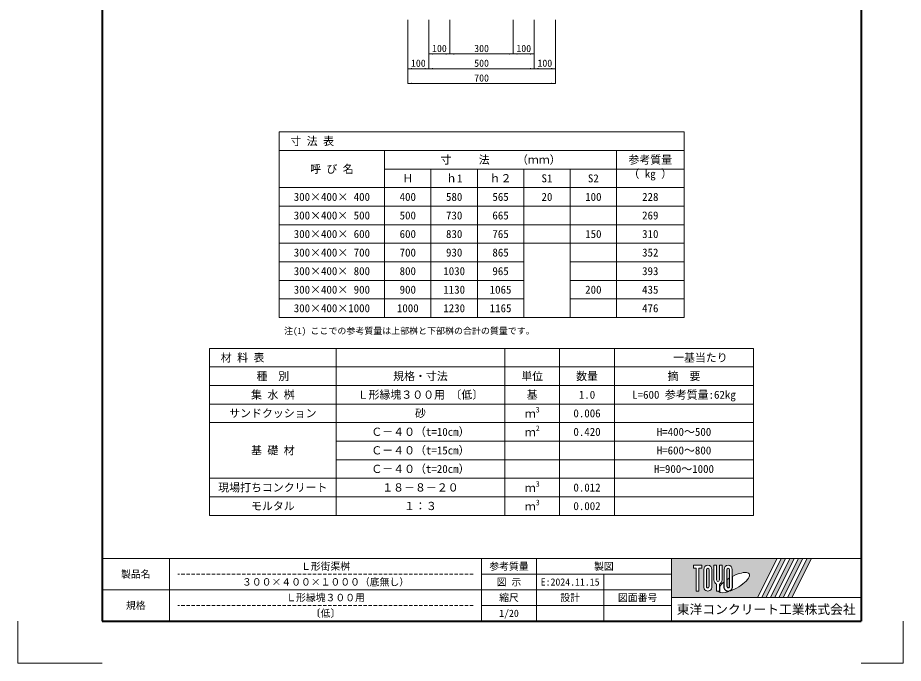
# Model space of a CAD drawing. Units: millimetres at full size, sheet at 1:20. Extents: x 77366 to 86266, y -8765 to 5947.
# Drawn here: x 82066 to 86266, y -8765 to -5704 of the extents above; entities that cross this region are included whole.
import ezdxf
from ezdxf.enums import TextEntityAlignment as Align

# ---------------------------------------------------------------- set-up
doc = ezdxf.new("R2010")
doc.units = ezdxf.units.MM
doc.header["$LTSCALE"] = 20
doc.linetypes.add('USER1', pattern=[1.2, 0.8, -0.4])
for name, color, linetype, lineweight in [('Defpoints_2', 8, 'Continuous', 0), ('図枠', 7, 'Continuous', 5), ('寸法・材料表', 7, 'Continuous', 13), ('寸法線', 7, 'Continuous', 13), ('補助線', 8, 'Continuous', 20)]:
    doc.layers.add(name, color=color, linetype=linetype, lineweight=lineweight)
doc.styles.add('ＭＳ ゴシック', font='')
doc.styles.get('ＭＳ ゴシック').set_extended_font_data('MS Gothic')

# ---------------------------------------------------------------- blocks, each defined once
blk = doc.blocks.new('filled_arrow')
at = {"color": 0, "linetype": 'Continuous', "lineweight": -2}
blk.add_solid([(7.5, 1.25), (0, 0), (7.5, -1.25)], dxfattribs=at)

msp = doc.modelspace()

# ---------------------------------------------------------------- hatches: boundary and pattern name
at = {"layer": '図枠'}
h = msp.add_hatch(color=256, dxfattribs=at)
h.paths.add_polyline_path([(85165.8, -8268.36), (85165.8, -8453.98), (85574.17, -8453.98), (85666.98, -8268.36)])
edge = h.paths.add_edge_path(flags=16)
edge.add_ellipse((85462.3, -8382.62), major_axis=(72.73, 40.71), ratio=0.3471473, start_angle=-144.31122, end_angle=72.1899, ccw=False)
edge.add_ellipse((85435.37, -8400.2), major_axis=(0, 24.75), ratio=0.8463542, start_angle=-160.70346, end_angle=-90)
edge.add_line((85456.32, -8400.2), (85456.32, -8353.02))
edge = h.paths.add_edge_path(flags=16)
edge.add_ellipse((85435.37, -8322.14), major_axis=(0, 22.85), ratio=0.8463541, start_angle=-90, end_angle=90, ccw=False)
edge.add_line((85454.7, -8322.14), (85454.7, -8400.2))
edge.add_ellipse((85435.37, -8400.2), major_axis=(0, 22.85), ratio=0.8463541, start_angle=90, end_angle=-90, ccw=False)
edge.add_line((85416.03, -8400.2), (85416.03, -8322.14))
edge = h.paths.add_edge_path(flags=16)
edge.add_line((85441.81, -8322.14), (85441.81, -8400.2))
edge.add_ellipse((85435.37, -8400.2), major_axis=(0, 7.62), ratio=0.8463541, start_angle=90, end_angle=-90, ccw=False)
edge.add_line((85428.92, -8400.2), (85428.92, -8322.14))
edge.add_ellipse((85435.37, -8322.14), major_axis=(0, 7.62), ratio=0.8463541, start_angle=-90, end_angle=90, ccw=False)
edge = h.paths.add_edge_path(flags=16)
edge.add_line((85440.2, -8362.04), (85440.2, -8400.2))
edge.add_ellipse((85435.37, -8400.2), major_axis=(0, 5.71), ratio=0.8463542, start_angle=90, end_angle=-90, ccw=False)
edge.add_line((85430.53, -8400.2), (85430.53, -8368.28))
edge.add_ellipse((85462.3, -8382.62), major_axis=(72.73, 40.71), ratio=0.3471473, start_angle=107.79174, end_angle=126.47132, ccw=False)
edge = h.paths.add_edge_path(flags=16)
edge.add_line((85406.36, -8299.29), (85406.36, -8369.26))
edge.add_ellipse((85387.03, -8369.26), major_axis=(0, 22.85), ratio=0.8463541, start_angle=-163.34117, end_angle=-90, ccw=False)
edge.add_line((85393.47, -8390.8), (85393.47, -8423.04))
edge.add_line((85393.47, -8423.04), (85380.58, -8423.04))
edge.add_line((85380.58, -8423.04), (85380.58, -8390.8))
edge.add_ellipse((85387.03, -8369.26), major_axis=(0, 22.85), ratio=0.8463541, start_angle=90, end_angle=163.34117, ccw=False)
edge.add_line((85367.69, -8369.26), (85367.69, -8299.29))
edge.add_line((85367.69, -8299.29), (85380.58, -8299.29))
edge.add_line((85380.58, -8299.29), (85380.58, -8369.26))
edge.add_ellipse((85387.03, -8369.26), major_axis=(0, 7.62), ratio=0.8463541, start_angle=90, end_angle=-90)
edge.add_line((85393.47, -8369.26), (85393.47, -8299.29))
edge.add_line((85393.47, -8299.29), (85406.36, -8299.29))
edge = h.paths.add_edge_path(flags=16)
edge.add_line((85414.42, -8380.49), (85414.42, -8400.2))
edge.add_ellipse((85435.37, -8400.2), major_axis=(0, 24.75), ratio=0.8463542, start_angle=90, end_angle=-171.54427)
edge.add_ellipse((85462.3, -8382.62), major_axis=(72.73, 40.71), ratio=0.3471473, start_angle=-178.64954, end_angle=-148.29244, ccw=False)
edge.add_line((85390.7, -8424.95), (85395.09, -8424.95))
edge.add_line((85395.09, -8424.95), (85395.09, -8400.81))
edge.add_ellipse((85462.3, -8382.62), major_axis=(72.73, 40.71), ratio=0.3471473, start_angle=148.21912, end_angle=165.90812, ccw=False)
edge = h.paths.add_edge_path(flags=16)
edge.add_ellipse((85338.69, -8322.14), major_axis=(0, 22.85), ratio=0.8463541, start_angle=-90, end_angle=90, ccw=False)
edge.add_line((85358.02, -8322.14), (85358.02, -8400.2))
edge.add_ellipse((85338.69, -8400.2), major_axis=(0, 22.85), ratio=0.8463541, start_angle=90, end_angle=-90, ccw=False)
edge.add_line((85319.35, -8400.2), (85319.35, -8322.14))
edge = h.paths.add_edge_path(flags=16)
edge.add_line((85345.13, -8322.14), (85345.13, -8400.2))
edge.add_ellipse((85338.69, -8400.2), major_axis=(0, 7.62), ratio=0.8463541, start_angle=90, end_angle=-90, ccw=False)
edge.add_line((85332.24, -8400.2), (85332.24, -8322.14))
edge.add_ellipse((85338.69, -8322.14), major_axis=(0, 7.62), ratio=0.8463541, start_angle=-90, end_angle=90, ccw=False)
h.paths.add_polyline_path([(85309.68, -8299.29), (85309.68, -8314.52), (85296.79, -8314.52), (85296.79, -8423.04), (85283.9, -8423.04), (85283.9, -8314.52), (85271.01, -8314.52), (85271.01, -8299.29)], flags=16)
for points in [[(85594.59, -8453.98), (85615.01, -8453.98), (85707.82, -8268.36), (85687.4, -8268.36)], [(85748.66, -8268.36), (85728.24, -8268.36), (85635.43, -8453.98), (85655.85, -8453.98)], [(85789.5, -8268.36), (85769.08, -8268.36), (85676.27, -8453.98), (85696.68, -8453.98)], [(85830.33, -8268.36), (85809.92, -8268.36), (85717.1, -8453.98), (85737.52, -8453.98)]]:
    msp.add_hatch(color=256, dxfattribs=at).paths.add_polyline_path(points)

# ---------------------------------------------------------------- linework, layer by layer
at = {"layer": 'Defpoints_2'}
for p, q in [((83305.8, -6245.32), (85225.8, -6245.32)), ((83305.8, -6245.32), (83305.8, -6333.32)), ((85225.8, -6245.32), (85225.8, -6333.32)), ((84905.8, -6421.32), (85225.8, -6421.32)), ((84465.8, -6597.32), (84905.8, -6597.32)), ((84465.8, -6685.32), (84685.8, -6685.32)), ((84465.8, -6773.32), (84905.8, -6773.32)), ((84685.8, -6861.32), (84905.8, -6861.32)), ((84685.8, -7037.32), (84905.8, -7037.32)), ((82975.8, -7271.76), (85555.8, -7271.76)), ((82975.8, -7271.76), (82975.8, -7359.76)), ((83575.8, -7271.76), (83575.8, -7359.76)), ((84375.8, -7271.76), (84375.8, -7359.76)), ((84635.8, -7271.76), (84635.8, -7359.76)), ((84895.8, -7271.76), (84895.8, -7359.76)), ((85555.8, -7271.76), (85555.8, -7359.76)), ((84375.8, -7711.76), (84895.8, -7711.76)), ((84375.8, -7799.76), (84895.8, -7799.76))]:
    msp.add_line(p, q, dxfattribs=at)
at = {"layer": 'Defpoints_2', "color": 7, "lineweight": 13}
for p, q in [((82065.8, -8565.36), (82065.8, -8765.36)), ((86265.8, -8565.36), (86265.8, -8765.36)), ((82465.8, -8765.36), (82065.8, -8765.36)), ((86065.8, -8765.36), (86265.8, -8765.36))]:
    msp.add_line(p, q, dxfattribs=at)
at = {"layer": '図枠', "lineweight": 40}
for p, q in [((82465.8, -3025.36), (82465.8, -8565.36)), ((86065.8, -3025.36), (86065.8, -8565.36)), ((82465.8, -8565.36), (86065.8, -8565.36))]:
    msp.add_line(p, q, dxfattribs=at)
at = {"layer": '図枠', "lineweight": 13}
for p, q in [((86065.8, -8268.36), (82465.8, -8268.36)), ((82785.8, -8565.36), (82785.8, -8268.36)), ((84265.8, -8565.36), (84265.8, -8268.36)), ((84525.8, -8565.36), (84525.8, -8268.36)), ((85165.8, -8565.36), (85165.8, -8268.36)), ((85165.8, -8342.61), (84265.8, -8342.61)), ((84845.8, -8565.36), (84845.8, -8342.61)), ((85165.8, -8416.86), (82465.8, -8416.86)), ((85165.8, -8491.11), (84265.8, -8491.11))]:
    msp.add_line(p, q, dxfattribs=at)
at = {"layer": '図枠'}
for p, q in [((85165.8, -8268.36), (85666.98, -8268.36)), ((85666.98, -8268.36), (85574.17, -8453.98)), ((85687.4, -8268.36), (85594.59, -8453.98)), ((85707.82, -8268.36), (85615.01, -8453.98)), ((85728.24, -8268.36), (85635.43, -8453.98)), ((85748.66, -8268.36), (85655.85, -8453.98)), ((85769.08, -8268.36), (85676.27, -8453.98)), ((85687.4, -8268.36), (85707.82, -8268.36)), ((85789.5, -8268.36), (85696.68, -8453.98)), ((85809.92, -8268.36), (85717.1, -8453.98)), ((85728.24, -8268.36), (85748.66, -8268.36)), ((85830.33, -8268.36), (85737.52, -8453.98)), ((85769.08, -8268.36), (85789.5, -8268.36)), ((85809.92, -8268.36), (85830.33, -8268.36)), ((85271.01, -8299.29), (85271.01, -8314.52)), ((85271.01, -8299.29), (85309.68, -8299.29)), ((85283.9, -8314.52), (85271.01, -8314.52)), ((85283.9, -8314.52), (85283.9, -8423.04)), ((85296.79, -8314.52), (85296.79, -8423.04)), ((85309.68, -8314.52), (85296.79, -8314.52)), ((85309.68, -8299.29), (85309.68, -8314.52)), ((85367.69, -8299.29), (85380.58, -8299.29)), ((85367.69, -8369.26), (85367.69, -8299.29)), ((85380.58, -8299.29), (85380.58, -8369.26)), ((85393.47, -8299.29), (85406.36, -8299.29)), ((85393.47, -8369.26), (85393.47, -8299.29)), ((85406.36, -8299.29), (85406.36, -8369.26)), ((85319.35, -8322.14), (85319.35, -8400.2)), ((85332.24, -8400.2), (85332.24, -8322.14)), ((85345.13, -8322.14), (85345.13, -8400.2)), ((85358.02, -8400.2), (85358.02, -8322.14)), ((85416.03, -8322.14), (85416.03, -8400.2)), ((85428.92, -8400.2), (85428.92, -8322.14)), ((85441.81, -8322.14), (85441.81, -8400.2)), ((85454.7, -8400.2), (85454.7, -8322.14)), ((85456.32, -8400.2), (85456.32, -8353.02)), ((85380.58, -8390.8), (85380.58, -8423.04)), ((85393.47, -8390.8), (85393.47, -8423.04)), ((85414.42, -8380.49), (85414.42, -8400.2)), ((85430.53, -8400.2), (85430.53, -8368.28)), ((85440.2, -8362.04), (85440.2, -8400.2)), ((85296.79, -8423.04), (85283.9, -8423.04)), ((85393.47, -8423.04), (85380.58, -8423.04)), ((85390.7, -8424.95), (85395.09, -8424.95)), ((85395.09, -8400.81), (85395.09, -8424.95)), ((85165.8, -8453.98), (85574.17, -8453.98)), ((85594.59, -8453.98), (85615.01, -8453.98)), ((85635.43, -8453.98), (85655.85, -8453.98)), ((85676.27, -8453.98), (85696.68, -8453.98)), ((85717.1, -8453.98), (85737.52, -8453.98))]:
    msp.add_line(p, q, dxfattribs=at)
at = {"layer": '図枠', "linetype": 'USER1', "lineweight": 9}
for p, q in [((84225.8, -8342.61), (82825.8, -8342.61)), ((84225.8, -8491.11), (82825.8, -8491.11))]:
    msp.add_line(p, q, dxfattribs=at)
at = {"layer": '図枠'}
for centre, major_axis, ratio, start_param, end_param in [((85338.69, -8322.14), (0, 22.85), 0.846354, 4.712389, 7.8539816), ((85338.69, -8322.14), (0, 7.62), 0.846354, 4.712389, 7.8539816), ((85435.37, -8322.14), (0, 22.85), 0.846354, 4.712389, 7.8539816), ((85435.37, -8322.14), (0, 7.62), 0.846354, 4.712389, 7.8539816), ((85462.3, -8382.62), (72.73, 40.71), 0.347147, 4.2621853, 7.7429163), ((85387.03, -8369.26), (0, 22.85), 0.846354, 1.5707963, 2.8017557), ((85387.03, -8369.26), (0, 7.62), 0.846354, 1.5707963, 4.712389), ((85387.03, -8369.26), (0, 22.85), 0.846354, 3.4814296, 4.712389), ((85462.3, -8382.62), (72.73, 40.71), 0.347147, 2.0815197, 2.5155126), ((85462.3, -8382.62), (72.73, 40.71), 0.347147, 1.6817405, 1.8219833), ((85338.69, -8400.2), (0, 22.85), 0.846354, 1.5707963, 4.712389), ((85338.69, -8400.2), (0, 7.62), 0.846354, 1.5707963, 4.712389), ((85462.3, -8382.62), (72.73, 40.71), 0.347147, 3.2093975, 4.2004451), ((85435.37, -8400.2), (0, 24.75), 0.846354, 1.5707963, 3.3154679), ((85435.37, -8400.2), (0, 22.85), 0.846354, 1.5707963, 4.712389), ((85435.37, -8400.2), (0, 7.62), 0.846354, 1.5707963, 4.712389), ((85435.37, -8400.2), (0, 5.71), 0.846354, 1.5707963, 4.712389), ((85435.37, -8400.2), (0, 24.75), 0.846354, 3.5338438, 4.712389)]:
    msp.add_ellipse(centre, major_axis=major_axis, ratio=ratio, start_param=start_param, end_param=end_param, dxfattribs=at)
at = {"layer": '寸法・材料表'}
for p, q in [((83305.8, -6333.32), (85225.8, -6333.32)), ((83305.8, -6333.32), (83305.8, -7125.32)), ((83805.8, -6333.32), (83805.8, -7125.32)), ((84905.8, -6333.32), (84905.8, -7125.32)), ((85225.8, -6333.32), (85225.8, -7125.32)), ((83805.8, -6421.32), (84905.8, -6421.32)), ((84025.8, -6421.32), (84025.8, -7125.32)), ((84245.8, -6421.32), (84245.8, -7125.32)), ((84465.8, -6421.32), (84465.8, -7125.32)), ((84685.8, -6421.32), (84685.8, -7125.32)), ((83305.8, -6509.32), (85225.8, -6509.32)), ((83305.8, -6597.32), (84465.8, -6597.32)), ((84905.8, -6597.32), (85225.8, -6597.32)), ((83305.8, -6685.32), (84465.8, -6685.32)), ((84685.8, -6685.32), (85225.8, -6685.32)), ((83305.8, -6773.32), (84465.8, -6773.32)), ((84905.8, -6773.32), (85225.8, -6773.32)), ((83305.8, -6861.32), (84465.8, -6861.32)), ((84905.8, -6861.32), (85225.8, -6861.32)), ((83305.8, -6949.32), (84465.8, -6949.32)), ((84685.8, -6949.32), (85225.8, -6949.32)), ((83305.8, -7037.32), (84465.8, -7037.32)), ((84905.8, -7037.32), (85225.8, -7037.32)), ((83305.8, -7125.32), (85225.8, -7125.32)), ((82975.8, -7359.76), (85555.8, -7359.76)), ((82975.8, -7359.76), (82975.8, -8063.76)), ((83575.8, -7359.76), (83575.8, -8063.76)), ((84375.8, -7359.76), (84375.8, -8063.76)), ((84635.8, -7359.76), (84635.8, -8063.76)), ((84895.8, -7359.76), (84895.8, -8063.76)), ((85555.8, -7359.76), (85555.8, -8063.76)), ((82975.8, -7447.76), (85555.8, -7447.76)), ((82975.8, -7535.76), (85555.8, -7535.76)), ((82975.8, -7623.76), (85555.8, -7623.76)), ((83575.8, -7711.76), (84375.8, -7711.76)), ((84895.8, -7711.76), (85555.8, -7711.76)), ((83575.8, -7799.76), (84375.8, -7799.76)), ((84895.8, -7799.76), (85555.8, -7799.76)), ((82975.8, -7887.76), (85555.8, -7887.76)), ((82975.8, -7975.76), (85555.8, -7975.76)), ((82975.8, -8063.76), (85555.8, -8063.76))]:
    msp.add_line(p, q, dxfattribs=at)
at = {"layer": '寸法線'}
for p, q in [((83915.8, -5713.53), (83915.8, -5945.32)), ((83915.8, -5713.53), (83915.8, -6015.32)), ((84015.8, -5713.53), (84015.8, -5875.32)), ((84015.8, -5713.53), (84015.8, -5945.32)), ((84015.8, -5713.53), (84015.8, -5945.32)), ((84115.8, -5713.53), (84115.8, -5875.32)), ((84115.8, -5713.53), (84115.8, -5875.32)), ((84415.8, -5713.53), (84415.8, -5875.32)), ((84415.8, -5713.53), (84415.8, -5875.32)), ((84515.8, -5713.53), (84515.8, -5875.32)), ((84515.8, -5713.53), (84515.8, -5945.32)), ((84515.8, -5713.53), (84515.8, -5945.32)), ((84615.8, -5713.53), (84615.8, -5945.32)), ((84615.8, -5713.53), (84615.8, -6015.32)), ((84015.8, -5875.32), (84115.8, -5875.32)), ((84115.8, -5875.32), (84415.8, -5875.32)), ((84415.8, -5875.32), (84515.8, -5875.32)), ((84015.8, -5945.32), (83915.8, -5945.32)), ((84015.8, -5945.32), (84515.8, -5945.32)), ((84515.8, -5945.32), (84615.8, -5945.32)), ((83915.8, -6015.32), (84615.8, -6015.32))]:
    msp.add_line(p, q, dxfattribs=at)
at = {"layer": '補助線', "lineweight": 13}
msp.add_line((85165.8, -8453.98), (86065.8, -8453.98), dxfattribs=at)

# ---------------------------------------------------------------- block references
at = {"layer": '寸法線', "xscale": 2.67, "yscale": 2.67}
for p in [(84015.8, -5875.32), (84115.8, -5875.32), (84415.8, -5875.32), (83915.8, -5945.32), (84015.8, -5945.32), (84515.8, -5945.32), (83915.8, -6015.32)]:
    msp.add_blockref('filled_arrow', p, dxfattribs=at)
at = {"layer": '寸法線', "xscale": 2.67, "yscale": 2.67, "rotation": 180}
for p in [(84115.8, -5875.32), (84415.8, -5875.32), (84515.8, -5875.32), (84015.8, -5945.32), (84515.8, -5945.32), (84615.8, -5945.32), (84615.8, -6015.32)]:
    msp.add_blockref('filled_arrow', p, dxfattribs=at)

# ---------------------------------------------------------------- texts
at = {"layer": '図枠', "style": 'ＭＳ ゴシック'}
for s, height, p in [('Ｌ形街渠桝', 34.18, (83525.8, -8305.48)), ('参考質量', 34.18, (84395.8, -8305.48)), ('製図', 34.18, (84845.8, -8305.48)), ('製品名', 34.18, (82625.8, -8342.61)), ('３００×４００×１０００（底無し）', 34.18, (83525.8, -8379.73)), ('図 示', 34.18, (84395.8, -8379.73)), ('E:2024.11.15', 34.18, (84685.8, -8379.73)), ('Ｌ形縁塊３００用', 34.18, (83525.8, -8453.98)), ('縮尺', 34.18, (84395.8, -8453.98)), ('設計', 34.18, (84685.8, -8453.98)), ('図面番号', 34.18, (85005.8, -8453.98)), ('規格', 34.18, (82625.8, -8491.11)), ('東洋コンクリート工業株式会社', 44.43, (85615.8, -8509.67)), ('〔低〕', 34.18, (83525.8, -8528.23)), ('1/20', 34.18, (84395.8, -8528.23))]:
    msp.add_text(s, height=height, dxfattribs=at).set_placement(p, align=Align.MIDDLE_CENTER)
at = {"layer": '寸法・材料表', "style": 'ＭＳ ゴシック'}
for s, p in [('\u3000寸 法 表 ', (83307, -6289.32)), ('\u3000材 料 表', (82977, -7315.76))]:
    msp.add_text(s, height=37.98, dxfattribs=at).set_placement(p, align=Align.MIDDLE_LEFT)
for s, p in [('寸   \u3000法   \u3000（ｍｍ）', (84355.8, -6377.32)), ('参考質量', (85065.8, -6377.32)), ('呼 び 名', (83555.8, -6421.32)), ('Ｈ', (83915.8, -6465.32)), ('ｈ1', (84135.8, -6465.32)), ('ｈ２', (84355.8, -6465.32)), ('S1', (84575.8, -6465.32)), ('S2', (84795.8, -6465.32)), ('300×400× 400', (83555.8, -6553.32)), ('400', (83915.8, -6553.32)), ('580', (84135.8, -6553.32)), ('565', (84355.8, -6553.32)), ('20', (84575.8, -6553.32)), ('100', (84795.8, -6553.32)), ('228', (85065.8, -6553.32)), ('300×400× 500', (83555.8, -6641.32)), ('500', (83915.8, -6641.32)), ('730', (84135.8, -6641.32)), ('665', (84355.8, -6641.32)), ('269', (85065.8, -6641.32)), ('300×400× 600', (83555.8, -6729.32)), ('600', (83915.8, -6729.32)), ('830', (84135.8, -6729.32)), ('765', (84355.8, -6729.32)), ('150', (84795.8, -6729.32)), ('310', (85065.8, -6729.32)), ('300×400× 700', (83555.8, -6817.32)), ('700', (83915.8, -6817.32)), ('930', (84135.8, -6817.32)), ('865', (84355.8, -6817.32)), ('352', (85065.8, -6817.32)), ('300×400× 800', (83555.8, -6905.32)), ('800', (83915.8, -6905.32)), ('1030', (84135.8, -6905.32)), ('965', (84355.8, -6905.32)), ('393', (85065.8, -6905.32)), ('300×400× 900', (83555.8, -6993.32)), ('900', (83915.8, -6993.32)), ('1130', (84135.8, -6993.32)), ('1065', (84355.8, -6993.32)), ('200', (84795.8, -6993.32)), ('435', (85065.8, -6993.32)), ('300×400×1000', (83555.8, -7081.32)), ('1000', (83915.8, -7081.32)), ('1230', (84135.8, -7081.32)), ('1165', (84355.8, -7081.32)), ('476', (85065.8, -7081.32)), ('\u3000\u3000\u3000一基当たり', (85225.8, -7315.76)), ('種\u3000別', (83275.8, -7403.76)), ('規格・寸法', (83975.8, -7403.76)), ('単位', (84505.8, -7403.76)), ('数量', (84765.8, -7403.76)), ('摘\u3000要', (85225.8, -7403.76)), ('集 水 桝', (83275.8, -7491.76)), ('Ｌ形縁塊３００用 〔低〕', (83975.8, -7491.76)), ('基', (84505.8, -7491.76)), ('1.0', (84765.8, -7491.76)), ('L=600 参考質量:62kg', (85225.8, -7491.76)), ('サンドクッション', (83275.8, -7579.76)), ('砂', (83975.8, -7579.76)), ('0.006', (84765.8, -7579.76)), ('Ｃ－４０（t=10cm）', (83975.8, -7667.76)), ('0.420', (84765.8, -7667.76)), ('H=400～500', (85225.8, -7667.76)), ('基 礎 材', (83275.8, -7755.76)), ('Ｃ－４０（t=15cm）', (83975.8, -7755.76)), ('H=600～800', (85225.8, -7755.76)), ('Ｃ－４０（t=20cm）', (83975.8, -7843.76)), ('H=900～1000', (85225.8, -7843.76)), ('現場打ちコンクリート', (83275.8, -7931.76)), ('１８－８－２０', (83975.8, -7931.76)), ('0.012', (84765.8, -7931.76)), ('モルタル', (83275.8, -8019.76)), ('１：３', (83975.8, -8019.76)), ('0.002', (84765.8, -8019.76))]:
    msp.add_text(s, height=37.98, dxfattribs=at).set_placement(p, align=Align.MIDDLE_CENTER)
msp.add_text('（ kg ）', height=37.98, dxfattribs=at).set_placement((85065.8, -6474.32), align=Align.BOTTOM_CENTER)
for s, height, p in [('注(1) ここでの参考質量は上部桝と下部桝の合計の質量です。', 30.38, (83329.31, -7213.04)), ('3', 26.58, (84522.63, -7583.89)), ('ｍ', 37.98, (84470.83, -7611.89)), ('2', 26.58, (84522.63, -7671.89)), ('ｍ', 37.98, (84470.83, -7699.89)), ('ｍ', 37.98, (84470.83, -7963.89)), ('3', 26.58, (84522.63, -7935.89)), ('ｍ', 37.98, (84470.83, -8051.89)), ('3', 26.58, (84522.63, -8023.89))]:
    msp.add_text(s, height=height, dxfattribs=at).set_placement(p, align=Align.BOTTOM_LEFT)
at = {"layer": '寸法線', "style": 'ＭＳ ゴシック'}
for s, p in [('100', (84065.8, -5849.32)), ('300', (84265.8, -5849.32)), ('100', (84465.8, -5849.32)), ('100', (83965.8, -5919.32)), ('500', (84265.8, -5919.32)), ('100', (84565.8, -5919.32)), ('700', (84265.8, -5989.32))]:
    msp.add_text(s, height=34.18, dxfattribs=at).set_placement(p, align=Align.MIDDLE_CENTER)

doc.saveas('drawing.dxf')
